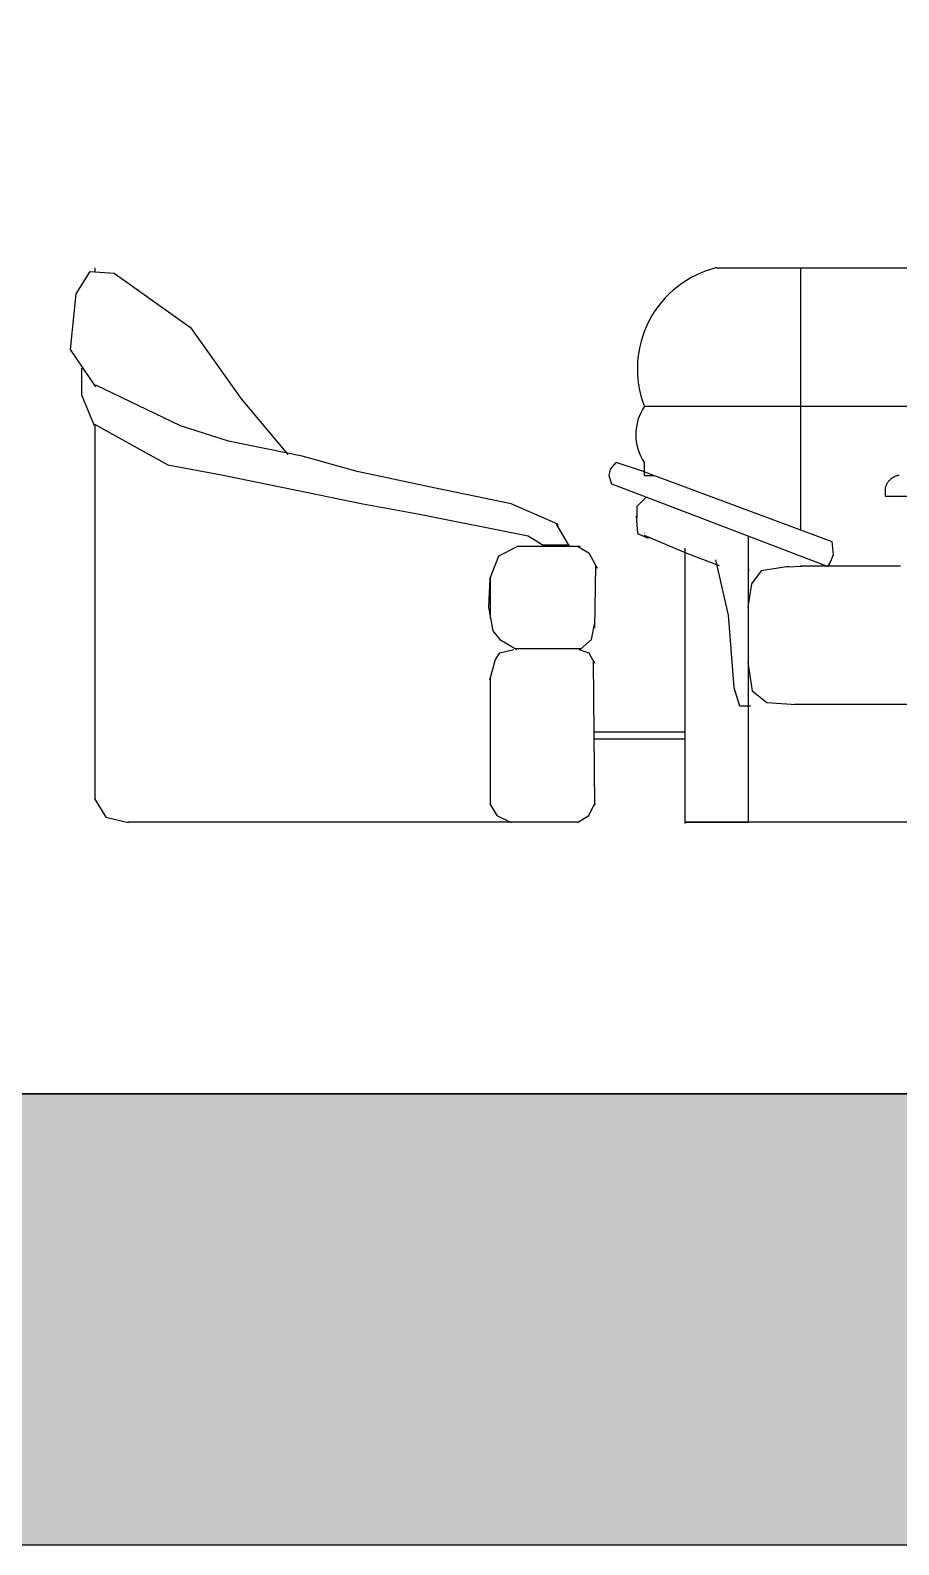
# Model space of a CAD drawing. Header units: millimetres. Extents: x 4532 to 35436, y 20123 to 38427.
# Drawn here: x 19015 to 20267, y 20123 to 22308 of the extents above; entities that cross this region are included whole.
import ezdxf

# ---------------------------------------------------------------- set-up
doc = ezdxf.new("R2010")
doc.units = ezdxf.units.MM
doc.linetypes.add('CHROME', pattern=[10000, 10000, 0])
doc.layers.add('www.cad-blocks.net', color=7, linetype='Continuous')

# ---------------------------------------------------------------- blocks, each defined once
blk = doc.blocks.new('A$C518810AF')
at = {"linetype": 'Continuous'}
for p, q in [((8.1, 765.4), (28.5, 797.2)), ((8.1, 765.4), (28.5, 797.2)), ((28.5, 797.2), (63.2, 794.8)), ((28.5, 797.2), (63.2, 794.8)), ((35.9, 796.7), (35.9, 802.9)), ((35.9, 796.7), (35.9, 802.9)), ((63.2, 794.8), (173.2, 716.5)), ((63.2, 794.8), (173.2, 716.5)), ((932.4, 802.9), (2110.2, 802.9)), ((932.4, 802.9), (1053, 802.9)), ((932.4, 802.9), (2110.2, 802.9)), ((932.4, 802.9), (1053, 802.9)), ((1053, 802.9), (1053, 424.8)), ((1053, 802.9), (1053, 424.8)), ((0, 684.8), (8.1, 765.4)), ((0, 684.8), (8.1, 765.4)), ((173.2, 716.5), (246.5, 613.9)), ((173.2, 716.5), (246.5, 613.9)), ((36.7, 631), (0, 684.8)), ((36.7, 631), (0, 684.8)), ((16.3, 618.8), (16.3, 657.9)), ((16.3, 618.8), (16.3, 657.9)), ((34.6, 574.8), (16.3, 618.8)), ((34.6, 574.8), (16.3, 618.8)), ((158.9, 574.8), (36.7, 633.4)), ((158.9, 574.8), (36.7, 633.4)), ((246.5, 613.9), (313.7, 533.2)), ((246.5, 613.9), (313.7, 533.2)), ((828, 602.9), (1878.6, 602.9)), ((828, 602.9), (1878.6, 602.9)), ((34.6, 577.2), (140.6, 518.5)), ((34.6, 577.2), (140.6, 518.5)), ((35.9, 34.8), (35.9, 576.5)), ((35.9, 34.8), (35.9, 576.5)), ((228.2, 552.8), (158.9, 574.8)), ((228.2, 552.8), (158.9, 574.8)), ((334.1, 530.8), (228.2, 552.8)), ((334.1, 530.8), (228.2, 552.8)), ((413.6, 508.8), (334.1, 530.8)), ((413.6, 508.8), (334.1, 530.8)), ((140.6, 518.5), (218, 503.9)), ((140.6, 518.5), (218, 503.9)), ((218, 503.9), (326, 481.9)), ((218, 503.9), (326, 481.9)), ((517.5, 486.8), (413.6, 508.8)), ((517.5, 486.8), (413.6, 508.8)), ((777.2, 502.6), (779.2, 512.2)), ((777.2, 502.6), (779.2, 512.2)), ((781.2, 490.4), (777.2, 502.6)), ((781.2, 490.4), (777.2, 502.6)), ((779.2, 512.2), (787.3, 521.9)), ((779.2, 512.2), (787.3, 521.9)), ((828, 502.9), (828, 522.9)), ((828, 502.9), (828, 522.9)), ((828, 508.3), (1098.2, 408.1)), ((828, 508.3), (1098.2, 408.1)), ((828, 502.9), (842.7, 502.9)), ((828, 502.9), (842.7, 502.9)), ((326, 481.9), (421.7, 462.3)), ((326, 481.9), (421.7, 462.3)), ((635.6, 462.3), (517.5, 486.8)), ((635.6, 462.3), (517.5, 486.8)), ((421.7, 462.3), (501.2, 447.6)), ((421.7, 462.3), (501.2, 447.6)), ((702.9, 433), (635.6, 462.3)), ((702.9, 433), (635.6, 462.3)), ((817.6, 459), (830.7, 471.6)), ((817.6, 459), (830.7, 471.6)), ((817.6, 442), (817.6, 459)), ((817.6, 442), (817.6, 459)), ((1092.1, 371.8), (830.7, 471.6)), ((1092.1, 371.8), (830.7, 471.6)), ((501.2, 447.6), (660.1, 415.9)), ((501.2, 447.6), (660.1, 415.9)), ((816.1, 445), (818, 419.5)), ((816.1, 445), (818, 419.5)), ((660.1, 415.9), (684.5, 401.2)), ((660.1, 415.9), (684.5, 401.2)), ((700.8, 433), (719.2, 401.2)), ((700.8, 433), (719.2, 401.2)), ((702.9, 429.4), (702.9, 433)), ((702.9, 429.4), (702.9, 433)), ((818, 419.5), (833.5, 412.5)), ((818, 419.5), (833.5, 412.5)), ((827.7, 420.2), (828, 420.1)), ((827.7, 420.2), (828, 420.1)), ((827.7, 417.2), (887.7, 391.6)), ((827.7, 417.2), (887.7, 391.6)), ((978, 2.9), (978, 415.3)), ((978, 2.9), (978, 415.3)), ((35.9, 34.8), (35.9, 402.9)), ((35.9, 34.8), (35.9, 402.9)), ((645.8, 401.2), (617.3, 386.5)), ((645.8, 401.2), (617.3, 386.5)), ((643.8, 401.2), (719.2, 401.2)), ((643.8, 401.2), (719.2, 401.2)), ((681.7, 402.9), (718.2, 402.9)), ((681.7, 402.9), (718.2, 402.9)), ((684.5, 401.2), (687.7, 402.9)), ((684.5, 401.2), (687.7, 402.9)), ((719.5, 401.2), (735.4, 401.2)), ((719.5, 401.2), (735.4, 401.2)), ((731.4, 401.2), (747.7, 391.4)), ((731.4, 401.2), (747.7, 391.4)), ((886.2, 398.4), (886.2, 1.1)), ((886.2, 398.4), (886.2, 1.1)), ((1098.2, 408.1), (1100.2, 388.7)), ((1098.2, 408.1), (1100.2, 388.7)), ((617.3, 386.5), (605.1, 354.7)), ((617.3, 386.5), (605.1, 354.7)), ((747.7, 391.4), (759.9, 369.4)), ((747.7, 391.4), (759.9, 369.4)), ((757.2, 372.3), (755.8, 283)), ((757.2, 372.3), (755.8, 283)), ((887.7, 391.6), (936, 373.1)), ((887.7, 391.6), (936, 373.1)), ((930.6, 381.4), (948.8, 301.5)), ((930.6, 381.4), (948.8, 301.5)), ((978, 2.9), (978, 372.9)), ((978, 2.9), (978, 372.9)), ((1036.1, 371.9), (996.6, 365.4)), ((1036.1, 371.9), (996.6, 365.4)), ((1034.2, 371.4), (1055, 372.2)), ((1034.2, 371.4), (1055, 372.2)), ((1053, 372.9), (1197.4, 372.9)), ((1053, 372.9), (1197.4, 372.9)), ((1089.2, 372.9), (1197.4, 372.9)), ((1089.2, 372.9), (1197.4, 372.9)), ((1096.2, 379), (1092.1, 371.8)), ((1096.2, 379), (1092.1, 371.8)), ((1100.2, 388.7), (1096.2, 379)), ((1100.2, 388.7), (1096.2, 379)), ((605.1, 354.7), (603, 313.2)), ((605.1, 354.7), (603, 313.2)), ((605.9, 297), (605.9, 357)), ((605.9, 297), (605.9, 357)), ((978, 367.3), (979.1, 366.9)), ((978, 367.3), (979.1, 366.9)), ((996.6, 365.4), (982.6, 346.8)), ((996.6, 365.4), (982.6, 346.8)), ((982.6, 346.8), (977.2, 313.3)), ((982.6, 346.8), (977.2, 313.3)), ((603, 313.2), (609.1, 279)), ((603, 313.2), (609.1, 279)), ((751.7, 266.7), (755.8, 288.7)), ((751.7, 266.7), (755.8, 288.7)), ((948.8, 301.5), (956.9, 197.3)), ((948.8, 301.5), (956.9, 197.3)), ((609.1, 279), (619.3, 266.7)), ((609.1, 279), (619.3, 266.7)), ((619.3, 266.7), (643.8, 252.1)), ((619.3, 266.7), (643.8, 252.1)), ((735.4, 252.1), (751.7, 266.7)), ((735.4, 252.1), (751.7, 266.7)), ((613.2, 237.4), (619.3, 247.2)), ((613.2, 237.4), (619.3, 247.2)), ((619.3, 247.2), (639.7, 252.1)), ((619.3, 247.2), (639.7, 252.1)), ((736.3, 252.9), (642.5, 252.9)), ((736.3, 252.9), (642.5, 252.9)), ((733.4, 252.1), (747.7, 247.2)), ((733.4, 252.1), (747.7, 247.2)), ((747.7, 247.2), (755.8, 232.5)), ((747.7, 247.2), (755.8, 232.5)), ((605.1, 208.1), (613.2, 237.4)), ((605.1, 208.1), (613.2, 237.4)), ((753.8, 235), (755.8, 27.2)), ((753.8, 235), (755.8, 27.2)), ((977.2, 233.2), (983.4, 192.2)), ((977.2, 233.2), (983.4, 192.2)), ((605.9, 28.2), (605.9, 211.1)), ((605.9, 28.2), (605.9, 211.1)), ((956.9, 197.3), (964.9, 170.7)), ((956.9, 197.3), (964.9, 170.7)), ((983.4, 192.2), (1004.3, 175.5)), ((983.4, 192.2), (1004.3, 175.5)), ((1004.3, 175.5), (1047, 172.7)), ((1004.3, 175.5), (1047, 172.7)), ((964.9, 170.7), (981.1, 170.7)), ((964.9, 170.7), (981.1, 170.7)), ((1823.3, 172.9), (1044.2, 172.9)), ((1823.3, 172.9), (1044.2, 172.9)), ((34.6, 37), (50.9, 10.1)), ((34.6, 37), (50.9, 10.1)), ((605.1, 29.6), (615.3, 12.5)), ((605.1, 29.6), (615.3, 12.5)), ((747.7, 12.5), (755.8, 29.6)), ((747.7, 12.5), (755.8, 29.6)), ((50.9, 10.1), (83.5, 2.7)), ((50.9, 10.1), (83.5, 2.7)), ((731.6, 2.9), (82.9, 2.9)), ((731.6, 2.9), (82.9, 2.9)), ((731.6, 2.9), (605.9, 2.9)), ((731.6, 2.9), (605.9, 2.9)), ((615.3, 12.5), (635.6, 2.7)), ((615.3, 12.5), (635.6, 2.7)), ((731.4, 2.7), (747.7, 12.5)), ((731.4, 2.7), (747.7, 12.5)), ((2580.9, 2.9), (886.2, 2.9)), ((886.2, 2.9), (978, 2.9)), ((2580.9, 2.9), (886.2, 2.9)), ((886.2, 2.9), (978, 2.9))]:
    blk.add_line(p, q, dxfattribs=at)
for p, q in [((828, 508.3), (787.3, 521.9)), ((828, 508.3), (787.3, 521.9)), ((830.7, 471.6), (781.2, 490.4)), ((830.7, 471.6), (781.2, 490.4)), ((886.2, 132.9), (754.9, 132.9)), ((886.2, 132.9), (754.9, 132.9)), ((886.2, 122.9), (755, 122.9)), ((886.2, 122.9), (755, 122.9))]:
    blk.add_line(p, q)
at = {"linetype": 'CHROME'}
for q in [(1175.7, 486.8), (1175.7, 486.8), (2297.8, 473.3), (2297.8, 473.3)]:
    blk.add_line((1175.7, 473.3), q, dxfattribs=at)
at = {"linetype": 'Continuous'}
for centre, radius, start, end in [((967.7, 657.2), 149.9, 103.5221, 201.2641), ((967.7, 657.2), 149.9, 103.5221, 201.2641), ((887.7, 562.1), 72.2, 145.6816, 213.8098), ((887.7, 562.1), 72.2, 145.6816, 213.8098)]:
    blk.add_arc(centre, radius, start, end, dxfattribs=at)
at = {"linetype": 'CHROME'}
blk.add_arc((1199.6, 478.6), 25.2, 100.9998, 161.0535, dxfattribs=at)
blk.add_arc((1199.6, 478.6), 25.2, 100.9998, 161.0535, dxfattribs=at)
blk = doc.blocks.new('FORMAT')
at = {"true_color": 0x546d8e}
h = blk.add_hatch(color=155, dxfattribs=at)
h.set_gradient(color1=(68, 68, 68), color2=(84, 109, 142), tint=1)
h.paths.add_polyline_path([(35436.4, 20123.2), (35436.4, 20773.9), (7050.7, 20773.9), (7050.7, 20123.2)])
h.paths.add_polyline_path([(25807.2, 20324.4), (35078.6, 20324.4), (35078.6, 20624.4), (25807.2, 20624.4)], flags=24)
at = {"color": 155, "true_color": 0x546d8e}
for p, q in [((7050.7, 20773.9), (35436.4, 20773.9)), ((35436.4, 20773.9), (7050.7, 20773.9)), ((7050.7, 20773.9), (35436.4, 20773.9)), ((7050.7, 20123.2), (35436.4, 20123.2))]:
    blk.add_line(p, q, dxfattribs=at)
blk.add_line((7050.7, 20773.9), (35436.4, 20773.9))
blk.add_lwpolyline([(35436.4, 20773.9), (7050.7, 20773.9), (7050.7, 37703.8), (35436.4, 37703.8)], close=True, dxfattribs=at)

msp = doc.modelspace()

# ---------------------------------------------------------------- block references
msp.add_blockref('A$C518810AF', (19072.7, 21162.7))
at = {"layer": 'www.cad-blocks.net'}
msp.add_blockref('FORMAT', (0, 0), dxfattribs=at)

doc.saveas('drawing.dxf')
